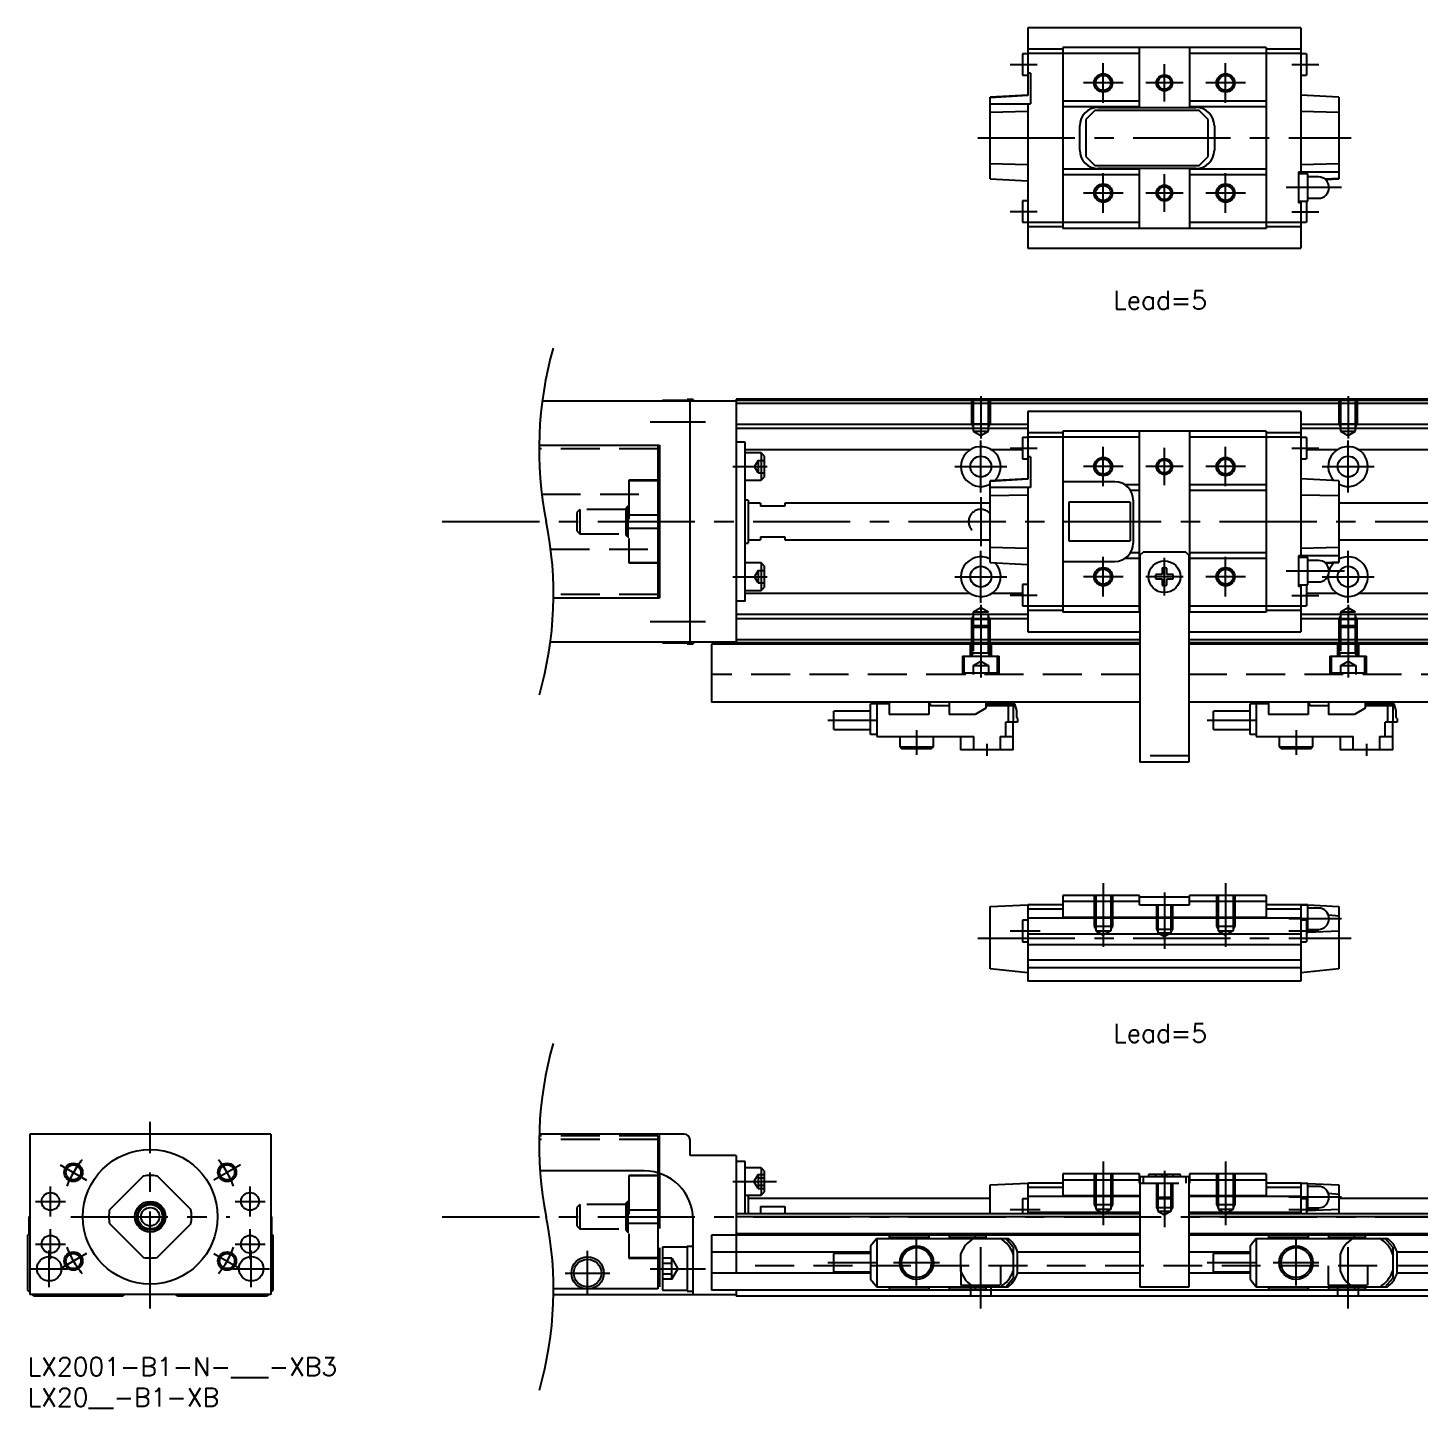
# Model space of a CAD drawing. Extents: x 0 to 378, y -8 to 217.
# Drawn here: x 0 to 227.5, y -8.3 to 217.3 of the extents above; entities that cross this region are included whole.
import ezdxf

# ---------------------------------------------------------------- set-up
doc = ezdxf.new("R2010")
doc.units = 0
doc.header["$LTSCALE"] = 0.5
doc.linetypes.add('CENTER', pattern=[50.8, 31.75, -6.35, 6.35, -6.35])
doc.linetypes.add('DASHED', pattern=[19.05, 12.7, -6.35])
for name, color, linetype in [('MSM_CENTER', 1, 'CENTER'), ('MSM_CONTINUOUS', 7, 'CONTINUOUS'), ('MSM_DASHED', 4, 'DASHED'), ('MSM_NARROW', 5, 'CONTINUOUS'), ('MSM_PART_NUMBER', 7, 'CONTINUOUS')]:
    doc.layers.add(name, color=color, linetype=linetype)
doc.styles.get("Standard").update_dxf_attribs({"font": 'txt.shx', "height": 1, "bigfont": 'bigfont.shx'})

# ---------------------------------------------------------------- blocks, each defined once
blk = doc.blocks.new('*U2')
at = {"layer": 'MSM_PART_NUMBER'}
blk.add_text('LX2001-B1-N-___-XB3', height=3, dxfattribs=at).set_placement((0, -3))
blk = doc.blocks.new('*U3')
at = {"layer": 'MSM_PART_NUMBER'}
blk.add_text('LX20__-B1-XB', height=3, dxfattribs=at).set_placement((0, -8))

msp = doc.modelspace()

# ---------------------------------------------------------------- linework, layer by layer
at = {"layer": 'MSM_CENTER'}
for p, q in [((160.5, 211.3), (164.9, 211.3)), ((175.7, 205.07), (175.7, 211.53)), ((185.7, 205.24), (185.7, 211.36)), ((195.7, 205.07), (195.7, 211.53)), ((206.5, 211.3), (210.9, 211.3)), ((178.93, 208.3), (172.47, 208.3)), ((188.76, 208.3), (182.64, 208.3)), ((198.93, 208.3), (192.47, 208.3)), ((155.2, 199.3), (216.2, 199.3)), ((175.7, 187.07), (175.7, 193.53)), ((185.7, 187.24), (185.7, 193.36)), ((195.7, 187.07), (195.7, 193.53)), ((214.6, 191.2), (205.6, 191.2)), ((178.93, 190.3), (172.47, 190.3)), ((188.76, 190.3), (182.64, 190.3)), ((198.93, 190.3), (192.47, 190.3)), ((160.5, 187.3), (164.9, 187.3)), ((206.5, 187.25), (210.9, 187.25)), ((155.7, 157.1), (155.7, 150.19)), ((215.7, 157.1), (215.7, 150.19)), ((101.7, 152.9), (110.7, 152.9)), ((155.7, 141.35), (155.7, 149.85)), ((160.5, 148.6), (164.9, 148.6)), ((175.7, 142.37), (175.7, 148.83)), ((185.7, 142.54), (185.7, 148.66)), ((195.7, 142.37), (195.7, 148.83)), ((206.5, 148.6), (210.9, 148.6)), ((215.7, 141.35), (215.7, 149.85)), ((115.2, 145.6), (120.8, 145.6)), ((151.45, 145.6), (159.95, 145.6)), ((178.93, 145.6), (172.47, 145.6)), ((188.76, 145.6), (182.64, 145.6)), ((198.93, 145.6), (192.47, 145.6)), ((211.45, 145.6), (219.95, 145.6)), ((155.7, 140.6), (155.7, 132.6)), ((67.7, 136.6), (327.7, 136.6)), ((155.7, 123.35), (155.7, 131.85)), ((175.7, 124.37), (175.7, 130.83)), ((185.7, 124.54), (185.7, 130.66)), ((195.7, 124.37), (195.7, 130.83)), ((215.7, 123.35), (215.7, 131.85)), ((115.2, 127.6), (120.8, 127.6)), ((151.45, 127.6), (159.95, 127.6)), ((178.93, 127.6), (172.47, 127.6)), ((188.76, 127.6), (182.64, 127.6)), ((198.93, 127.6), (192.47, 127.6)), ((215.1, 128.5), (205.6, 128.5)), ((211.45, 127.6), (219.95, 127.6)), ((155.7, 123.01), (155.7, 111.1)), ((160.5, 124.6), (164.9, 124.6)), ((206.5, 124.55), (210.9, 124.55)), ((215.7, 123.01), (215.7, 111.1)), ((101.7, 120.3), (110.7, 120.3)), ((130.7, 104.15), (138.7, 104.15)), ((145.2, 102.5), (145.2, 98.5)), ((192.7, 104.15), (200.7, 104.15)), ((207.2, 102.5), (207.2, 98.5)), ((156.7, 100.3), (156.7, 98.3)), ((218.7, 100.3), (218.7, 98.3)), ((175.7, 77.5), (175.7, 67.1)), ((195.7, 77.5), (195.7, 67.1)), ((185.7, 76), (185.7, 66.8)), ((214.6, 71.7), (206, 71.7)), ((155.2, 68.5), (216.2, 68.5)), ((160.5, 69.7), (165.4, 69.7)), ((206, 69.7), (210.9, 69.7)), ((20, 8), (20, 38.5)), ((175.7, 32), (175.7, 21.6)), ((195.7, 32), (195.7, 21.6)), ((5.28, 31.5), (9.61, 29)), ((34.72, 31.5), (30.39, 29)), ((185.7, 30.5), (185.7, 21.3)), ((3.7, 23.05), (3.7, 27.95)), ((36.3, 23.05), (36.3, 27.95)), ((115.2, 28.75), (122.3, 28.75)), ((1.25, 25.5), (6.15, 25.5)), ((33.85, 25.5), (38.75, 25.5)), ((214.6, 26.2), (206, 26.2)), ((7, 23), (33, 23)), ((67.7, 23), (327.7, 23)), ((160.5, 24.2), (165.4, 24.2)), ((206, 24.2), (210.9, 24.2)), ((3.7, 16.05), (3.7, 20.95)), ((36.3, 16.05), (36.3, 20.95)), ((1.25, 18.5), (6.15, 18.5)), ((33.85, 18.5), (38.75, 18.5)), ((145.2, 11.75), (145.2, 19.25)), ((207.2, 11.75), (207.2, 19.25)), ((3.5, 11.5), (3.5, 17.5)), ((9.61, 17), (5.28, 14.5)), ((30.39, 17), (34.72, 14.5)), ((36.5, 11.5), (36.5, 17.5)), ((91.45, 10.15), (91.45, 17.45)), ((155.7, 8), (155.7, 18)), ((215.7, 8), (215.7, 18)), ((0.5, 14.5), (6.5, 14.5)), ((33.5, 14.5), (39.5, 14.5)), ((87.8, 13.8), (95.1, 13.8)), ((101.7, 14.5), (110.7, 14.5)), ((130.7, 15.5), (138.7, 15.5)), ((141.45, 15.5), (148.95, 15.5)), ((192.7, 15.5), (200.7, 15.5)), ((203.45, 15.5), (210.95, 15.5))]:
    msp.add_line(p, q, dxfattribs=at)
for start, end in [(140.1188, 159.8812), (20.1188, 39.8812), (200.1188, 219.8812), (320.1188, 339.8812)]:
    msp.add_arc((20, 23), 14.5, start, end, dxfattribs=at)
at = {"layer": 'MSM_CONTINUOUS'}
for p, q in [((163.4, 217.3), (163.4, 206.23)), ((208, 217.3), (163.4, 217.3)), ((208, 217.3), (208, 193.7)), ((202.3, 214.1), (169.1, 214.1)), ((169.1, 214.1), (169.1, 184.5)), ((181.6, 204.3), (181.6, 214.1)), ((189.8, 214.1), (189.8, 204.3)), ((202.3, 214.1), (202.3, 184.5)), ((162.5, 213.05), (162.5, 209.55)), ((163.4, 213.05), (162.5, 213.05)), ((169.1, 213.8), (163.4, 213.8)), ((169.1, 213.09), (163.4, 213.09)), ((181.6, 213.1), (169.1, 213.1)), ((202.3, 213.1), (189.8, 213.1)), ((208, 213.8), (202.3, 213.8)), ((208, 213.09), (202.3, 213.09)), ((208.9, 213.05), (208, 213.05)), ((208.9, 213.05), (208.9, 209.55)), ((162.5, 209.55), (163.4, 209.55)), ((163.8, 209.9), (163.4, 209.9)), ((163.8, 209.9), (163.8, 204.9)), ((208, 209.55), (208.9, 209.55)), ((163.4, 206.3), (157.2, 205.98)), ((163.4, 206.23), (157.2, 205.86)), ((157.2, 192.62), (157.2, 205.98)), ((157.2, 204.9), (163.8, 204.9)), ((163.4, 204.9), (163.4, 181.3)), ((181.6, 205.3), (169.1, 205.3)), ((202.3, 205.3), (189.8, 205.3)), ((214.2, 205.98), (208, 206.3)), ((214.2, 205.98), (214.2, 192.62)), ((163.4, 203.63), (157.2, 203.49)), ((181.6, 204.4), (169.1, 204.4)), ((174.35, 203.8), (172.85, 202.3)), ((191.35, 203.8), (174.35, 203.8)), ((174.85, 204.3), (190.85, 204.3)), ((202.3, 204.4), (189.8, 204.4)), ((192.85, 202.3), (191.35, 203.8)), ((214.2, 203.49), (208, 203.63)), ((171.85, 197.3), (171.85, 201.3)), ((172.85, 202.3), (172.85, 196.3)), ((192.85, 196.3), (192.85, 202.3)), ((193.85, 201.3), (193.85, 197.3)), ((172.85, 196.3), (174.35, 194.8)), ((191.35, 194.8), (192.85, 196.3)), ((157.2, 195.11), (163.4, 194.97)), ((181.6, 194.2), (169.1, 194.2)), ((174.35, 194.8), (191.35, 194.8)), ((190.85, 194.3), (174.85, 194.3)), ((181.6, 184.5), (181.6, 194.3)), ((189.8, 194.3), (189.8, 184.5)), ((202.3, 194.2), (189.8, 194.2)), ((207.6, 193.7), (207.6, 188.7)), ((214.2, 193.7), (207.6, 193.7)), ((209.1, 193.45), (207.6, 193.45)), ((208, 194.97), (214.2, 195.11)), ((209.1, 188.95), (209.1, 193.45)), ((157.2, 192.62), (163.4, 192.3)), ((181.6, 193.3), (169.1, 193.3)), ((202.3, 193.3), (189.8, 193.3)), ((210.85, 192.95), (209.1, 192.95)), ((211.9, 192.6), (214.2, 192.74)), ((212.01, 192.51), (214.2, 192.62)), ((162.5, 189.05), (162.5, 185.55)), ((163.4, 189.05), (162.5, 189.05)), ((207.6, 188.95), (209.1, 188.95)), ((208, 188.95), (208, 181.3)), ((208.9, 188.95), (208.9, 185.55)), ((209.1, 189.45), (210.85, 189.45)), ((208, 188.7), (207.6, 188.7)), ((162.5, 185.55), (163.4, 185.55)), ((169.1, 185.51), (163.4, 185.51)), ((169.1, 184.8), (163.4, 184.8)), ((181.6, 185.5), (169.1, 185.5)), ((202.3, 184.5), (169.1, 184.5)), ((202.3, 185.5), (189.8, 185.5)), ((208, 185.51), (202.3, 185.51)), ((208, 184.8), (202.3, 184.8)), ((208, 185.55), (208.9, 185.55)), ((163.4, 181.3), (208, 181.3)), ((115.7, 156.3), (84, 156.3)), ((103.7, 156.4), (103.7, 156.3)), ((107.7, 156.4), (103.7, 156.4)), ((107.7, 156.55), (107.7, 156.3)), ((108.7, 156.55), (107.7, 156.55)), ((108.2, 116.9), (108.2, 156.3)), ((108.7, 156.55), (108.7, 156.3)), ((315.7, 156.6), (115.7, 156.6)), ((115.7, 156.6), (115.7, 116.6)), ((315.7, 156.4), (115.7, 156.4)), ((315.7, 155.9), (115.7, 155.9)), ((163.4, 152.5), (115.7, 152.5)), ((163.4, 154.6), (163.4, 143.53)), ((208, 154.6), (163.4, 154.6)), ((208, 154.6), (208, 131)), ((315.7, 152.5), (208, 152.5)), ((163.4, 151.8), (115.7, 151.8)), ((162.5, 150.35), (162.5, 146.85)), ((163.4, 150.35), (162.5, 150.35)), ((169.1, 151.1), (163.4, 151.1)), ((169.1, 150.39), (163.4, 150.39)), ((202.3, 151.4), (169.1, 151.4)), ((169.1, 151.4), (169.1, 121.8)), ((181.6, 150.4), (169.1, 150.4)), ((181.6, 121.8), (181.6, 151.4)), ((189.8, 151.4), (189.8, 121.8)), ((202.3, 150.4), (189.8, 150.4)), ((202.3, 151.4), (202.3, 121.8)), ((208, 151.1), (202.3, 151.1)), ((208, 150.39), (202.3, 150.39)), ((315.7, 151.8), (208, 151.8)), ((208.9, 150.35), (208, 150.35)), ((208.9, 150.35), (208.9, 146.85)), ((83.53, 149.1), (103.2, 149.1)), ((102.95, 149.1), (102.95, 124.1)), ((103.2, 149.1), (103.2, 124.1)), ((117.2, 149.6), (115.7, 149.6)), ((117.2, 123.6), (117.2, 149.6)), ((153.95, 148.34), (117.2, 148.34)), ((162.5, 148.34), (157.45, 148.34)), ((213.95, 148.34), (208.9, 148.34)), ((273.95, 148.34), (217.45, 148.34)), ((119.8, 147.85), (117.2, 147.85)), ((119.8, 147.85), (119.8, 143.35)), ((120.3, 147.35), (119.8, 147.85)), ((120.3, 147.35), (120.3, 143.85)), ((162.5, 146.85), (163.4, 146.85)), ((163.8, 147.2), (163.4, 147.2)), ((163.8, 147.2), (163.8, 142.2)), ((208, 146.85), (208.9, 146.85)), ((103.2, 143.35), (102.95, 143.35)), ((117.2, 143.35), (119.8, 143.35)), ((119.8, 143.35), (120.3, 143.85)), ((163.4, 143.6), (157.2, 143.28)), ((163.4, 143.53), (157.2, 143.16)), ((214.2, 143.28), (208, 143.6)), ((103.2, 143.26), (102.95, 143.26)), ((157.2, 129.92), (157.2, 143.28)), ((163.8, 142.2), (157.2, 142.2)), ((163.4, 142.2), (163.4, 118.6)), ((177.6, 143.1), (169.1, 143.1)), ((181.6, 142.6), (179.26, 142.6)), ((181.6, 141.7), (180.14, 141.7)), ((202.3, 142.6), (189.8, 142.6)), ((202.3, 141.7), (189.8, 141.7)), ((214.2, 143.28), (214.2, 129.92)), ((117.7, 140.1), (117.2, 140.1)), ((117.7, 140.1), (117.7, 133.1)), ((119.7, 139.6), (117.7, 139.6)), ((119.7, 139.6), (119.7, 139.1)), ((123.7, 139.1), (119.7, 139.1)), ((123.7, 139.6), (123.7, 139.1)), ((157.2, 139.6), (123.7, 139.6)), ((163.4, 140.93), (157.2, 140.79)), ((170.1, 139.76), (170.1, 133.44)), ((180.1, 139.76), (170.1, 139.76)), ((180.1, 139.76), (180.1, 133.44)), ((180.6, 140.1), (180.6, 133.1)), ((214.2, 140.79), (208, 140.93)), ((315.7, 139.6), (214.2, 139.6)), ((102.95, 137.72), (103.2, 137.72)), ((103.2, 135.48), (102.95, 135.48)), ((117.2, 133.1), (117.7, 133.1)), ((117.7, 133.6), (119.7, 133.6)), ((119.7, 134.1), (123.7, 134.1)), ((119.7, 134.1), (119.7, 133.6)), ((123.7, 134.1), (123.7, 133.6)), ((123.7, 133.6), (157.2, 133.6)), ((157.2, 132.41), (163.4, 132.27)), ((170.1, 133.44), (180.1, 133.44)), ((208, 132.27), (214.2, 132.41)), ((214.2, 133.6), (315.7, 133.6)), ((102.95, 129.94), (103.2, 129.94)), ((102.95, 129.85), (103.2, 129.85)), ((119.8, 129.85), (117.2, 129.85)), ((120.3, 129.35), (119.8, 129.85)), ((119.8, 129.85), (119.8, 125.35)), ((157.2, 129.92), (163.4, 129.6)), ((169.1, 130.1), (177.6, 130.1)), ((181.6, 130.6), (179.26, 130.6)), ((181.6, 131.5), (180.14, 131.5)), ((181.7, 131.1), (182.2, 131.6)), ((181.7, 131.1), (181.7, 97.3)), ((189.2, 131.6), (182.2, 131.6)), ((189.2, 131.6), (189.7, 131.1)), ((189.7, 131.1), (189.7, 97.3)), ((202.3, 131.5), (189.8, 131.5)), ((202.3, 130.6), (189.8, 130.6)), ((214.2, 131), (207.6, 131)), ((207.6, 131), (207.6, 126)), ((209.1, 130.75), (207.6, 130.75)), ((209.1, 126.25), (209.1, 130.75)), ((210.85, 130.25), (209.1, 130.25)), ((211.9, 129.9), (214.2, 130.04)), ((212.01, 129.81), (214.2, 129.92)), ((120.3, 129.35), (120.3, 125.85)), ((185.33, 127.97), (184.3, 127.97)), ((185.33, 129), (185.33, 127.97)), ((186.07, 127.97), (186.07, 129)), ((187.1, 127.97), (186.07, 127.97)), ((117.2, 125.35), (119.8, 125.35)), ((119.8, 125.35), (120.3, 125.85)), ((162.5, 126.35), (162.5, 122.85)), ((163.4, 126.35), (162.5, 126.35)), ((184.3, 127.23), (185.33, 127.23)), ((185.33, 127.23), (185.33, 126.2)), ((186.07, 126.2), (186.07, 127.23)), ((186.07, 127.23), (187.1, 127.23)), ((207.6, 126.25), (209.1, 126.25)), ((208, 126), (207.6, 126)), ((208, 126.25), (208, 118.6)), ((208.9, 126.25), (208.9, 122.85)), ((209.1, 126.75), (210.85, 126.75)), ((103.2, 124.1), (85.87, 124.1)), ((117.2, 123.6), (115.7, 123.6)), ((153.95, 124.86), (117.2, 124.86)), ((162.5, 124.86), (157.45, 124.86)), ((162.5, 122.85), (163.4, 122.85)), ((208, 122.85), (208.9, 122.85)), ((213.95, 124.86), (208.9, 124.86)), ((273.95, 124.86), (217.45, 124.86)), ((163.4, 121.4), (115.7, 121.4)), ((163.4, 120.7), (115.7, 120.7)), ((169.1, 122.81), (163.4, 122.81)), ((169.1, 122.1), (163.4, 122.1)), ((181.6, 122.8), (169.1, 122.8)), ((181.7, 121.8), (169.1, 121.8)), ((202.3, 121.8), (189.7, 121.8)), ((202.3, 122.8), (189.8, 122.8)), ((208, 122.81), (202.3, 122.81)), ((208, 122.1), (202.3, 122.1)), ((315.7, 121.4), (208, 121.4)), ((315.7, 120.7), (208, 120.7)), ((163.4, 118.6), (181.7, 118.6)), ((189.7, 118.6), (208, 118.6)), ((115.7, 116.9), (85.32, 116.9)), ((103.7, 116.9), (103.7, 116.8)), ((103.7, 116.8), (107.7, 116.8)), ((107.7, 116.9), (107.7, 116.65)), ((107.7, 116.65), (108.7, 116.65)), ((108.7, 116.9), (108.7, 116.65)), ((111.7, 116.6), (111.7, 107.1)), ((181.7, 116.6), (111.7, 116.6)), ((181.7, 117.3), (115.7, 117.3)), ((181.7, 116.8), (115.7, 116.8)), ((315.7, 117.3), (189.7, 117.3)), ((315.7, 116.8), (189.7, 116.8)), ((319.7, 116.6), (189.7, 116.6)), ((181.7, 107.1), (111.7, 107.1)), ((140.7, 107.1), (140.7, 105.1)), ((147.2, 107.1), (147.2, 105.1)), ((150.5, 107.1), (150.5, 105.1)), ((156.5, 107.1), (156.5, 106.11)), ((319.7, 107.1), (189.7, 107.1)), ((202.7, 107.1), (202.7, 105.1)), ((209.2, 107.1), (209.2, 105.1)), ((212.5, 107.1), (212.5, 105.1)), ((218.5, 107.1), (218.5, 106.11)), ((131.7, 102.65), (131.7, 105.65)), ((137.7, 105.65), (131.7, 105.65)), ((140.7, 106.8), (137.7, 106.8)), ((137.7, 101.8), (137.7, 106.8)), ((138.7, 106.8), (138.7, 101.5)), ((147.2, 105.1), (140.7, 105.1)), ((147.45, 106.8), (147.2, 106.8)), ((147.45, 106.5), (147.45, 106.8)), ((150.5, 106.5), (147.45, 106.5)), ((154.75, 105.1), (150.5, 105.1)), ((156.5, 106.11), (154.75, 105.1)), ((161.24, 106.8), (156.5, 106.8)), ((161.07, 106.5), (156.5, 106.5)), ((160.14, 106.5), (160.14, 103.85)), ((161, 106.5), (161, 103.85)), ((161.07, 106.5), (161.07, 106.8)), ((161.56, 105.71), (161.24, 106.8)), ((161.56, 104.6), (161.56, 105.71)), ((193.7, 102.65), (193.7, 105.65)), ((199.7, 105.65), (193.7, 105.65)), ((202.7, 106.8), (199.7, 106.8)), ((199.7, 101.8), (199.7, 106.8)), ((200.7, 106.8), (200.7, 101.5)), ((209.2, 105.1), (202.7, 105.1)), ((209.45, 106.8), (209.2, 106.8)), ((209.45, 106.5), (209.45, 106.8)), ((212.5, 106.5), (209.45, 106.5)), ((216.75, 105.1), (212.5, 105.1)), ((218.5, 106.11), (216.75, 105.1)), ((223.24, 106.8), (218.5, 106.8)), ((223.07, 106.5), (218.5, 106.5)), ((222.14, 106.5), (222.14, 103.85)), ((223, 106.5), (223, 103.85)), ((223.07, 106.5), (223.07, 106.8)), ((223.56, 105.71), (223.24, 106.8)), ((223.56, 104.6), (223.56, 105.71)), ((131.7, 102.65), (137.7, 102.65)), ((161.7, 103.85), (159.77, 103.85)), ((159.77, 101.5), (159.77, 103.85)), ((161, 99.3), (161, 103.85)), ((161.7, 104.45), (161.56, 104.6)), ((161.7, 104.45), (161.7, 103.85)), ((193.7, 102.65), (199.7, 102.65)), ((223.7, 103.85), (221.77, 103.85)), ((221.77, 101.5), (221.77, 103.85)), ((223, 99.3), (223, 103.85)), ((223.7, 104.45), (223.56, 104.6)), ((223.7, 104.45), (223.7, 103.85)), ((138.7, 101.8), (137.7, 101.8)), ((138.7, 101.5), (154.54, 101.5)), ((142.45, 101.5), (142.45, 99.8)), ((147.95, 99.8), (147.95, 101.5)), ((152.4, 101.5), (152.4, 99.3)), ((154.54, 99.3), (154.54, 101.5)), ((158.86, 101.5), (161, 101.5)), ((158.86, 101.5), (158.86, 99.3)), ((200.7, 101.8), (199.7, 101.8)), ((200.7, 101.5), (216.54, 101.5)), ((204.45, 101.5), (204.45, 99.8)), ((209.95, 99.8), (209.95, 101.5)), ((214.4, 101.5), (214.4, 99.3)), ((216.54, 99.3), (216.54, 101.5)), ((220.86, 101.5), (223, 101.5)), ((220.86, 101.5), (220.86, 99.3)), ((142.45, 99.8), (142.75, 99.5)), ((142.45, 99.8), (147.95, 99.8)), ((142.75, 99.5), (147.65, 99.5)), ((147.65, 99.5), (147.95, 99.8)), ((161, 99.3), (152.4, 99.3)), ((204.45, 99.8), (204.75, 99.5)), ((204.45, 99.8), (209.95, 99.8)), ((204.75, 99.5), (209.65, 99.5)), ((209.65, 99.5), (209.95, 99.8)), ((223, 99.3), (214.4, 99.3)), ((189.7, 97.3), (181.7, 97.3)), ((181.6, 75.5), (169.1, 75.5)), ((169.1, 75.5), (169.1, 71.93)), ((181.6, 74), (181.6, 75.5)), ((181.6, 75.3), (189.8, 75.3)), ((189.8, 74), (189.8, 75.5)), ((202.3, 75.5), (189.8, 75.5)), ((202.3, 75.5), (202.3, 71.93)), ((157.2, 73.7), (163.4, 74)), ((157.2, 63.54), (157.2, 73.7)), ((169.1, 74), (163.4, 74)), ((163.4, 74), (163.4, 61.5)), ((169.1, 73.29), (163.4, 73.29)), ((181.6, 74.5), (169.1, 74.5)), ((181.6, 74), (189.8, 74)), ((202.3, 74.5), (189.8, 74.5)), ((208, 74), (202.3, 74)), ((208, 73.29), (202.3, 73.29)), ((208, 74), (209.02, 73.95)), ((208, 74), (208, 61.5)), ((209.1, 73.95), (208, 73.95)), ((209.1, 73.95), (214.2, 73.7)), ((209.1, 69.45), (209.1, 73.95)), ((210.85, 73.45), (209.1, 73.45)), ((214.2, 73.7), (214.2, 63.54)), ((163.4, 71.45), (162.5, 71.45)), ((162.5, 71.45), (162.5, 67.95)), ((208, 71.8), (163.4, 71.8)), ((202.3, 71.93), (169.1, 71.93)), ((208.9, 71.45), (208, 71.45)), ((208.9, 71.45), (208.9, 67.95)), ((214.2, 72.13), (212.5, 72.29)), ((208, 69.2), (163.4, 69.2)), ((208.9, 69.45), (209.1, 69.45)), ((209.1, 69.95), (210.85, 69.95)), ((209.1, 69.53), (214.2, 69.73)), ((162.5, 67.95), (163.4, 67.95)), ((208, 67.46), (163.4, 67.46)), ((208, 67.95), (208.9, 67.95)), ((208, 64.94), (163.4, 64.94)), ((163.4, 62.88), (157.2, 63.54)), ((208, 63.66), (163.4, 63.66)), ((208, 61.5), (163.4, 61.5)), ((214.2, 63.54), (208, 62.88)), ((39.7, 36.5), (0.3, 36.5)), ((0.3, 36.5), (0.3, 10.3)), ((39.7, 36.5), (39.7, 10.3)), ((107.2, 36.5), (83.54, 36.5)), ((108.2, 33), (108.2, 35.5)), ((115.7, 33), (108.2, 33)), ((115.7, 33), (115.7, 20)), ((117.2, 32), (115.7, 32)), ((117.2, 23.5), (117.2, 32)), ((18.88, 29.66), (13.34, 24.12)), ((26.66, 24.12), (21.12, 29.66)), ((100.7, 30.5), (83.68, 30.5)), ((102.95, 30.18), (102.95, 11.2)), ((103.2, 29.75), (102.95, 29.75)), ((103.2, 29.66), (102.95, 29.66)), ((103.2, 30.1), (103.2, 27.42)), ((119.8, 31), (117.2, 31)), ((120.3, 30.5), (119.8, 31)), ((119.8, 31), (119.8, 26.5)), ((120.3, 30.5), (120.3, 27)), ((169.1, 30), (169.1, 26.43)), ((181.6, 30), (169.1, 30)), ((181.6, 28.5), (181.6, 30)), ((183.1, 29.9), (183.1, 29.5)), ((188.3, 29.9), (183.1, 29.9)), ((188.3, 29.5), (188.3, 29.9)), ((202.3, 30), (189.8, 30)), ((189.8, 30), (189.8, 28.5)), ((202.3, 30), (202.3, 26.43)), ((102.95, 27.42), (103.2, 27.42)), ((157.2, 28.2), (163.4, 28.5)), ((157.2, 23.5), (157.2, 28.2)), ((169.1, 28.5), (163.4, 28.5)), ((163.4, 28.5), (163.4, 23.5)), ((169.1, 27.79), (163.4, 27.79)), ((181.6, 29), (169.1, 29)), ((181.6, 28.5), (181.7, 28.5)), ((181.7, 29.5), (181.7, 11.5)), ((189.7, 29.5), (181.7, 29.5)), ((189.7, 29.5), (189.7, 11.5)), ((189.7, 28.5), (189.8, 28.5)), ((202.3, 29), (189.8, 29)), ((208, 28.5), (202.3, 28.5)), ((208, 27.79), (202.3, 27.79)), ((208, 28.5), (209.02, 28.45)), ((208, 28.5), (208, 23.5)), ((209.1, 28.45), (208, 28.45)), ((209.1, 28.45), (214.2, 28.2)), ((209.1, 23.95), (209.1, 28.45)), ((210.85, 27.95), (209.1, 27.95)), ((214.2, 28.2), (214.2, 23.5)), ((117.2, 26.5), (119.8, 26.5)), ((117.7, 26.5), (117.7, 23.5)), ((157.2, 26), (117.7, 26)), ((119.8, 26.5), (120.3, 27)), ((163.4, 25.95), (162.5, 25.95)), ((162.5, 25.95), (162.5, 23.5)), ((181.7, 26.3), (163.4, 26.3)), ((181.7, 26.43), (169.1, 26.43)), ((202.3, 26.43), (189.7, 26.43)), ((208, 26.3), (189.7, 26.3)), ((208.9, 25.95), (208, 25.95)), ((208.9, 25.95), (208.9, 23.5)), ((214.2, 26.63), (212.5, 26.79)), ((315.7, 26), (214.2, 26)), ((0.2, 23), (0.3, 23.1)), ((0.2, 20.2), (0.2, 23)), ((39.7, 23.1), (39.8, 23)), ((39.8, 23), (39.8, 20.2)), ((181.7, 23.5), (115.7, 23.5)), ((181.7, 23), (115.7, 23)), ((119.7, 24.66), (123.7, 24.66)), ((119.7, 24.66), (119.7, 23.5)), ((123.7, 24.66), (123.7, 23.5)), ((181.7, 23.7), (163.4, 23.7)), ((208, 23.7), (189.7, 23.7)), ((315.7, 23.5), (189.7, 23.5)), ((315.7, 23), (189.7, 23)), ((208.9, 23.95), (209.1, 23.95)), ((209.1, 24.45), (210.85, 24.45)), ((209.1, 24.03), (214.2, 24.23)), ((13.34, 21.88), (18.88, 16.34)), ((21.12, 16.34), (26.66, 21.88)), ((108.7, 10.3), (108.7, 22.5)), ((0, 20), (0.2, 20.2)), ((0, 11), (0, 20)), ((39.8, 20.2), (40, 20)), ((40, 20), (40, 11)), ((111.7, 20), (111.7, 11)), ((181.7, 20), (111.7, 20)), ((181.7, 20.2), (115.7, 20.2)), ((138.7, 19.45), (137.7, 18.19)), ((138.7, 19.45), (160.14, 19.45)), ((138.7, 19.45), (138.7, 11.55)), ((140.7, 20), (140.7, 19.45)), ((147.2, 19.6), (140.7, 19.6)), ((147.2, 20), (147.2, 19.45)), ((150.5, 20), (150.5, 19.45)), ((156.5, 19.6), (150.5, 19.6)), ((154.75, 19.6), (154.75, 20)), ((156.5, 20), (156.5, 19.45)), ((161, 18.05), (159.77, 19.45)), ((315.7, 20.2), (189.7, 20.2)), ((319.7, 20), (189.7, 20)), ((200.7, 19.45), (199.7, 18.19)), ((200.7, 19.45), (222.14, 19.45)), ((200.7, 19.45), (200.7, 11.55)), ((202.7, 20), (202.7, 19.45)), ((209.2, 19.6), (202.7, 19.6)), ((209.2, 20), (209.2, 19.45)), ((212.5, 20), (212.5, 19.45)), ((218.5, 19.6), (212.5, 19.6)), ((216.75, 19.6), (216.75, 20)), ((218.5, 20), (218.5, 19.45)), ((223, 18.05), (221.77, 19.45)), ((107.7, 18), (103.7, 18)), ((103.7, 18), (103.7, 11)), ((108.7, 18.15), (107.7, 18.15)), ((107.7, 18.15), (107.7, 10.85)), ((137.7, 17.2), (111.7, 17.2)), ((131.7, 14), (131.7, 17)), ((137.7, 17), (131.7, 17)), ((137.7, 18.19), (137.7, 12.8)), ((152.4, 16.83), (152.4, 14.17)), ((161, 18.05), (161, 12.95)), ((161.7, 13.74), (161.7, 17.26)), ((181.7, 17.2), (161.7, 17.2)), ((199.7, 17.2), (189.7, 17.2)), ((193.7, 14), (193.7, 17)), ((199.7, 17), (193.7, 17)), ((199.7, 18.19), (199.7, 12.8)), ((214.4, 16.83), (214.4, 14.17)), ((223, 18.05), (223, 12.95)), ((223.7, 13.74), (223.7, 17.26)), ((259.7, 17.2), (223.7, 17.2)), ((137.7, 13.8), (111.7, 13.8)), ((131.7, 14), (137.7, 14)), ((181.7, 13.8), (161.7, 13.8)), ((199.7, 13.8), (189.7, 13.8)), ((193.7, 14), (199.7, 14)), ((259.7, 13.8), (223.7, 13.8)), ((137.7, 12.8), (138.7, 11.55)), ((138.7, 11.55), (160.14, 11.55)), ((140.7, 11.55), (140.7, 11)), ((147.2, 11.4), (140.7, 11.4)), ((147.2, 11.55), (147.2, 11)), ((150.5, 11.55), (150.5, 11)), ((156.5, 11.4), (150.5, 11.4)), ((154.75, 11.4), (154.75, 11)), ((156.5, 11.55), (156.5, 11)), ((159.77, 11.55), (161, 12.95)), ((189.7, 11.5), (181.7, 11.5)), ((199.7, 12.8), (200.7, 11.55)), ((200.7, 11.55), (222.14, 11.55)), ((202.7, 11.55), (202.7, 11)), ((209.2, 11.4), (202.7, 11.4)), ((209.2, 11.55), (209.2, 11)), ((212.5, 11.55), (212.5, 11)), ((218.5, 11.4), (212.5, 11.4)), ((216.75, 11.4), (216.75, 11)), ((218.5, 11.55), (218.5, 11)), ((221.77, 11.55), (223, 12.95)), ((0.3, 10.7), (0, 11)), ((39.7, 10.3), (0.3, 10.3)), ((1, 10), (0.7, 10.3)), ((15.5, 10), (1, 10)), ((15.8, 10.3), (15.5, 10)), ((24.5, 10), (24.2, 10.3)), ((39, 10), (24.5, 10)), ((39.3, 10.3), (39, 10)), ((40, 11), (39.7, 10.7)), ((85.87, 10.3), (115.7, 10.3)), ((90.94, 11.2), (85.88, 11.2)), ((102.95, 11.2), (91.96, 11.2)), ((103.7, 11), (107.7, 11)), ((107.7, 10.85), (108.7, 10.85)), ((319.7, 11), (111.7, 11)), ((115.7, 11), (115.7, 10)), ((315.7, 10), (115.7, 10))]:
    msp.add_line(p, q, dxfattribs=at)
for centre, radius in [((175.7, 208.3), 1.23), ((185.7, 208.3), 1.06), ((195.7, 208.3), 1.23), ((175.7, 190.3), 1.23), ((185.7, 190.3), 1.06), ((195.7, 190.3), 1.23), ((155.7, 145.6), 1.7), ((175.7, 145.6), 1.23), ((185.7, 145.6), 1.06), ((195.7, 145.6), 1.23), ((215.7, 145.6), 1.7), ((185.7, 127.6), 2.6), ((155.7, 127.6), 1.7), ((175.7, 127.6), 1.23), ((195.7, 127.6), 1.23), ((215.7, 127.6), 1.7), ((20, 23), 11), ((7.44, 30.25), 1.23), ((32.56, 30.25), 1.23), ((3.7, 25.5), 1.45), ((20, 23), 2.5), ((20, 23), 2.2), ((36.3, 25.5), 1.45), ((20, 23), 2), ((20, 23), 1.5), ((3.7, 18.5), 1.45), ((36.3, 18.5), 1.45), ((145.2, 15.5), 2.75), ((207.2, 15.5), 2.75), ((3.5, 14.5), 2), ((7.44, 15.75), 1.23), ((32.56, 15.75), 1.23), ((36.5, 14.5), 2), ((91.45, 13.8), 2.65), ((91.45, 13.8), 2.25), ((145.2, 15.5), 2.45), ((207.2, 15.5), 2.45)]:
    msp.add_circle(centre, radius, dxfattribs=at)
for centre, radius, start, end in [((174.85, 201.3), 3, 90, 180), ((190.85, 201.3), 3, 0, 90), ((174.85, 197.3), 3, 180, 270), ((190.85, 197.3), 3, 270, 0), ((210.85, 191.2), 1.75, 270, 90), ((155.7, 145.6), 3.25, 315.393, 297.4864), ((215.7, 145.6), 3.25, 242.5136, 224.607), ((177.6, 140.1), 3, 0, 90), ((177.6, 133.1), 3, 270, 0), ((155.7, 127.6), 3.25, 62.5136, 44.607), ((210.85, 128.5), 1.75, 270, 90), ((215.7, 127.6), 3.25, 176.3645, 117.4864), ((215.7, 127.6), 3.25, 135.393, 162.6102), ((185.7, 127.6), 1.45, 165.2162, 194.7838), ((185.7, 127.6), 1.45, 75.2162, 104.7838), ((185.7, 127.6), 1.45, 345.2162, 14.7838), ((185.7, 127.6), 1.45, 255.2162, 284.7838), ((210.85, 71.7), 1.75, 270, 90), ((107.2, 35.5), 1, 0, 90), ((20, 23), 6.75, 80.4309, 99.5691), ((100.7, 22.5), 8, 0, 90), ((210.85, 26.2), 1.75, 270, 90), ((20, 23), 6.75, 170.4309, 189.5691), ((20, 23), 6.75, 350.4309, 9.5691), ((156.7, 15.5), 4.5, 118.6246, 162.8538), ((156.7, 15.5), 4.5, 17.1462, 61.3754), ((157.08, 15.5), 5, 38.3525, 52.1855), ((156.7, 15.5), 5.3, 19.37, 35.8295), ((218.7, 15.5), 4.5, 118.6246, 162.8538), ((218.7, 15.5), 4.5, 17.1462, 61.3754), ((219.08, 15.5), 5, 38.3525, 52.1855), ((218.7, 15.5), 5.3, 19.37, 35.8295), ((20, 23), 6.75, 260.4309, 279.5691), ((156.7, 15.5), 4.5, 197.1462, 241.3754), ((156.7, 15.5), 4.5, 298.6246, 342.8538), ((156.7, 15.5), 5.3, 324.1705, 340.63), ((218.7, 15.5), 4.5, 197.1462, 241.3754), ((218.7, 15.5), 4.5, 298.6246, 342.8538), ((218.7, 15.5), 5.3, 324.1705, 340.63), ((157.08, 15.5), 5, 307.8145, 321.6475), ((219.08, 15.5), 5, 307.8145, 321.6475)]:
    msp.add_arc(centre, radius, start, end, dxfattribs=at)
at = {"layer": 'MSM_DASHED'}
for p, q in [((154.2, 156.6), (154.2, 152.6)), ((154.47, 156.6), (154.47, 151.4)), ((156.93, 151.4), (156.93, 156.6)), ((157.2, 156.6), (157.2, 152.6)), ((214.2, 156.6), (214.2, 152.6)), ((214.47, 156.6), (214.47, 151.4)), ((216.93, 151.4), (216.93, 156.6)), ((217.2, 156.6), (217.2, 152.6)), ((154.2, 152.6), (157.2, 152.6)), ((154.2, 152.6), (154.47, 152.13)), ((157.2, 152.6), (156.93, 152.13)), ((214.2, 152.6), (217.2, 152.6)), ((214.2, 152.6), (214.47, 152.13)), ((217.2, 152.6), (216.93, 152.13)), ((154.47, 151.4), (156.93, 151.4)), ((154.47, 151.4), (155.7, 150.69)), ((155.7, 150.69), (156.93, 151.4)), ((214.47, 151.4), (216.93, 151.4)), ((214.47, 151.4), (215.7, 150.69)), ((215.7, 150.69), (216.93, 151.4)), ((102.95, 148.5), (83.52, 148.5)), ((119.3, 146.6), (118.72, 145.6)), ((119.3, 144.6), (118.72, 145.6)), ((119.3, 146.6), (120.3, 146.6)), ((119.3, 146.6), (119.3, 144.6)), ((119.3, 145.6), (120.3, 145.6)), ((98.2, 143.35), (98.2, 129.85)), ((102.95, 143.35), (98.2, 143.35)), ((119.3, 144.6), (120.3, 144.6)), ((83.97, 141.1), (103.2, 141.1)), ((102.95, 143.26), (98.2, 143.26)), ((98, 139.1), (97.7, 138.8)), ((97.7, 138.8), (97.7, 134.4)), ((98.2, 139.1), (98, 139.1)), ((98, 139.1), (98, 134.1)), ((90.2, 138.6), (89.7, 138.1)), ((89.7, 138.1), (89.7, 135.1)), ((90.2, 138.6), (90.2, 134.6)), ((97.7, 138.6), (90.2, 138.6)), ((98.2, 137.72), (102.95, 137.72)), ((89.7, 135.1), (90.2, 134.6)), ((90.2, 134.6), (97.7, 134.6)), ((97.7, 134.4), (98, 134.1)), ((102.95, 135.48), (98.2, 135.48)), ((85.43, 132.1), (103.2, 132.1)), ((98, 134.1), (98.2, 134.1)), ((98.2, 129.94), (102.95, 129.94)), ((98.2, 129.85), (102.95, 129.85)), ((119.3, 128.6), (118.72, 127.6)), ((119.3, 126.6), (118.72, 127.6)), ((119.3, 128.6), (120.3, 128.6)), ((119.3, 128.6), (119.3, 126.6)), ((119.3, 127.6), (120.3, 127.6)), ((119.3, 126.6), (120.3, 126.6)), ((102.95, 124.7), (85.88, 124.7)), ((154.2, 120.6), (154.47, 121.07)), ((154.2, 120.6), (154.2, 114.6)), ((157.2, 120.6), (154.2, 120.6)), ((155.7, 122.51), (154.47, 121.8)), ((156.93, 121.8), (154.47, 121.8)), ((154.47, 121.8), (154.47, 115.1)), ((156.93, 121.8), (155.7, 122.51)), ((156.93, 115.1), (156.93, 121.8)), ((157.2, 120.6), (156.93, 121.07)), ((157.2, 114.6), (157.2, 120.6)), ((214.2, 120.6), (214.47, 121.07)), ((214.2, 120.6), (214.2, 114.6)), ((217.2, 120.6), (214.2, 120.6)), ((215.7, 122.51), (214.47, 121.8)), ((216.93, 121.8), (214.47, 121.8)), ((214.47, 121.8), (214.47, 115.1)), ((216.93, 121.8), (215.7, 122.51)), ((216.93, 115.1), (216.93, 121.8)), ((217.2, 120.6), (216.93, 121.07)), ((217.2, 114.6), (217.2, 120.6)), ((154.47, 119.6), (154.2, 119.33)), ((154.2, 119.33), (157.2, 119.33)), ((154.47, 119.6), (156.93, 119.6)), ((157.2, 119.33), (156.93, 119.6)), ((214.47, 119.6), (214.2, 119.33)), ((214.2, 119.33), (217.2, 119.33)), ((214.47, 119.6), (216.93, 119.6)), ((217.2, 119.33), (216.93, 119.6)), ((153.95, 116.6), (153.95, 114.6)), ((157.45, 114.6), (157.45, 116.6)), ((213.95, 116.6), (213.95, 114.6)), ((217.45, 114.6), (217.45, 116.6)), ((152.7, 114.6), (158.7, 114.6)), ((152.7, 114.6), (152.7, 111.6)), ((152.95, 114.6), (152.95, 111.9)), ((157.2, 115.1), (154.2, 115.1)), ((154.2, 114.6), (154.47, 115.1)), ((154.45, 113.1), (155.7, 113.82)), ((155.7, 113.82), (156.95, 113.1)), ((157.2, 114.6), (156.93, 115.1)), ((158.45, 111.9), (158.45, 114.6)), ((158.7, 111.6), (158.7, 114.6)), ((212.7, 114.6), (218.7, 114.6)), ((212.7, 114.6), (212.7, 111.6)), ((212.95, 114.6), (212.95, 111.9)), ((217.2, 115.1), (214.2, 115.1)), ((214.2, 114.6), (214.47, 115.1)), ((214.45, 113.1), (215.7, 113.82)), ((215.7, 113.82), (216.95, 113.1)), ((217.2, 114.6), (216.93, 115.1)), ((218.45, 111.9), (218.45, 114.6)), ((218.7, 111.6), (218.7, 114.6)), ((181.7, 111.6), (111.7, 111.6)), ((152.95, 111.9), (153.25, 111.6)), ((152.95, 111.9), (158.45, 111.9)), ((154.45, 113.1), (154.45, 111.6)), ((154.45, 113.1), (156.95, 113.1)), ((155.7, 113.1), (155.7, 111.6)), ((156.95, 113.1), (156.95, 111.6)), ((158.15, 111.6), (158.45, 111.9)), ((319.7, 111.6), (189.7, 111.6)), ((212.95, 111.9), (213.25, 111.6)), ((212.95, 111.9), (218.45, 111.9)), ((214.45, 113.1), (214.45, 111.6)), ((214.45, 113.1), (216.95, 113.1)), ((215.7, 113.1), (215.7, 111.6)), ((216.95, 113.1), (216.95, 111.6)), ((218.15, 111.6), (218.45, 111.9)), ((189.7, 98.3), (181.7, 98.3)), ((174.2, 75.5), (174.2, 70.5)), ((174.47, 75.5), (174.47, 69.71)), ((176.93, 75.5), (176.93, 69.71)), ((177.2, 75.5), (177.2, 70.5)), ((194.2, 75.5), (194.2, 70.5)), ((194.47, 75.5), (194.47, 69.71)), ((196.93, 75.5), (196.93, 69.71)), ((197.2, 75.5), (197.2, 70.5)), ((184.4, 74), (184.4, 70)), ((184.64, 74), (184.64, 69.41)), ((186.76, 74), (186.76, 69.41)), ((187, 74), (187, 70)), ((174.2, 70.5), (177.2, 70.5)), ((174.2, 70.5), (174.47, 70.03)), ((174.47, 69.71), (176.93, 69.71)), ((174.47, 69.71), (175.7, 69)), ((176.93, 69.71), (175.7, 69)), ((177.2, 70.5), (176.93, 70.03)), ((184.4, 70), (187, 70)), ((184.4, 70), (184.64, 69.58)), ((184.64, 69.41), (186.76, 69.41)), ((184.64, 69.41), (185.7, 68.8)), ((186.76, 69.41), (185.7, 68.8)), ((187, 70), (186.76, 69.58)), ((194.2, 70.5), (197.2, 70.5)), ((194.2, 70.5), (194.47, 70.03)), ((194.47, 69.71), (196.93, 69.71)), ((194.47, 69.71), (195.7, 69)), ((196.93, 69.71), (195.7, 69)), ((197.2, 70.5), (196.93, 70.03)), ((103.2, 30.1), (103.2, 36.5)), ((102.95, 35.6), (83.53, 35.6)), ((102.95, 36.2), (83.54, 36.2)), ((102.95, 36.2), (102.95, 30.18)), ((102.95, 29.75), (98.2, 29.75)), ((98.2, 29.75), (98.2, 16.25)), ((102.95, 29.66), (98.2, 29.66)), ((119.3, 29.9), (118.63, 28.75)), ((119.3, 29.9), (120.3, 29.9)), ((119.3, 29.9), (119.3, 27.6)), ((174.2, 30), (174.2, 25)), ((174.47, 30), (174.47, 24.21)), ((176.93, 30), (176.93, 24.21)), ((177.2, 30), (177.2, 25)), ((184.25, 29.9), (184.25, 29.5)), ((184.3, 29.5), (184.3, 29.9)), ((185.33, 29.5), (185.33, 29.9)), ((186.07, 29.5), (186.07, 29.9)), ((187.1, 29.5), (187.1, 29.9)), ((187.15, 29.5), (187.15, 29.9)), ((194.2, 30), (194.2, 25)), ((194.47, 30), (194.47, 24.21)), ((196.93, 30), (196.93, 24.21)), ((197.2, 30), (197.2, 25)), ((103.2, 27.42), (103.2, 10.3)), ((119.3, 27.6), (118.63, 28.75)), ((119.3, 29.33), (120.3, 29.33)), ((119.3, 28.17), (120.3, 28.17)), ((119.3, 27.6), (120.3, 27.6)), ((181.7, 28.5), (189.7, 28.5)), ((182.2, 29.5), (182.2, 28.5)), ((184.4, 28.5), (184.4, 24.5)), ((184.64, 28.5), (184.64, 23.91)), ((186.76, 28.5), (186.76, 23.91)), ((187, 28.5), (187, 24.5)), ((189.2, 29.5), (189.2, 28.5)), ((98, 25.5), (97.7, 25.2)), ((97.7, 25.2), (97.7, 20.8)), ((98.2, 25.5), (98, 25.5)), ((98, 25.5), (98, 20.5)), ((187, 26.14), (184.4, 26.14)), ((184.4, 26.14), (184.64, 25.9)), ((186.76, 25.9), (184.64, 25.9)), ((186.76, 25.9), (187, 26.14)), ((90.2, 25), (89.7, 24.5)), ((89.7, 24.5), (89.7, 21.5)), ((97.7, 25), (90.2, 25)), ((90.2, 25), (90.2, 21)), ((98.2, 24.12), (103.2, 24.12)), ((174.2, 25), (177.2, 25)), ((174.2, 25), (174.47, 24.53)), ((174.47, 24.21), (176.93, 24.21)), ((174.47, 24.21), (175.7, 23.5)), ((176.93, 24.21), (175.7, 23.5)), ((177.2, 25), (176.93, 24.53)), ((184.4, 24.5), (187, 24.5)), ((184.4, 24.5), (184.64, 24.08)), ((184.64, 23.91), (186.76, 23.91)), ((184.64, 23.91), (185.7, 23.3)), ((186.76, 23.91), (185.7, 23.3)), ((187, 24.5), (186.76, 24.08)), ((194.2, 25), (197.2, 25)), ((194.2, 25), (194.47, 24.53)), ((194.47, 24.21), (196.93, 24.21)), ((194.47, 24.21), (195.7, 23.5)), ((196.93, 24.21), (195.7, 23.5)), ((197.2, 25), (196.93, 24.53)), ((89.7, 21.5), (90.2, 21)), ((90.2, 21), (97.7, 21)), ((97.7, 20.8), (98, 20.5)), ((98, 20.5), (98.2, 20.5)), ((103.2, 21.88), (98.2, 21.88)), ((115.7, 20), (115.7, 11)), ((98.2, 16.34), (103.2, 16.34)), ((98.2, 16.25), (103.2, 16.25)), ((105.2, 16.23), (103.7, 16.23)), ((105.2, 12.77), (105.2, 16.23)), ((105.2, 16.23), (106.2, 14.5)), ((105.2, 15.37), (103.7, 15.37)), ((105.2, 12.77), (106.2, 14.5)), ((315.7, 15), (115.7, 15)), ((152.45, 15), (152.45, 11.8)), ((158.95, 11.8), (158.95, 15)), ((212.45, 15), (212.45, 11.8)), ((218.95, 11.8), (218.95, 15)), ((105.2, 13.63), (103.7, 13.63)), ((105.2, 12.77), (103.7, 12.77)), ((152.45, 11.8), (158.95, 11.8)), ((154, 11.8), (154, 10)), ((157.4, 10), (157.4, 11.8)), ((212.45, 11.8), (218.95, 11.8)), ((214, 11.8), (214, 10)), ((217.4, 10), (217.4, 11.8)), ((91.96, 11.2), (90.94, 11.2))]:
    msp.add_line(p, q, dxfattribs=at)
msp.add_arc((155.7, 136.6), 2, 41.4096, 318.5904, dxfattribs=at)
at = {"layer": 'MSM_NARROW'}
for centre, radius in [((175.7, 208.3), 1.5), ((185.7, 208.3), 1.3), ((195.7, 208.3), 1.5), ((175.7, 190.3), 1.5), ((185.7, 190.3), 1.3), ((195.7, 190.3), 1.5), ((175.7, 145.6), 1.5), ((185.7, 145.6), 1.3), ((195.7, 145.6), 1.5), ((175.7, 127.6), 1.5), ((195.7, 127.6), 1.5), ((7.44, 30.25), 1.5), ((32.56, 30.25), 1.5), ((7.44, 15.75), 1.5), ((32.56, 15.75), 1.5)]:
    msp.add_circle(centre, radius, dxfattribs=at)
for centre, start, end in [((143.52, 148.43), 164.0452, 191.3736), ((25.88, 124.77), 344.0452, 11.3736), ((143.52, 34.83), 164.0452, 191.3736), ((25.88, 11.17), 344.0452, 11.3736)]:
    msp.add_arc(centre, 60, start, end, dxfattribs=at)

# ---------------------------------------------------------------- block references
at = {"layer": 'MSM_CONTINUOUS'}
for name in ['*U2', '*U3']:
    msp.add_blockref(name, (0, 0), dxfattribs=at)

# ---------------------------------------------------------------- texts
at = {"layer": 'MSM_PART_NUMBER'}
for p in [(177.36, 171.3), (177.36, 51.5)]:
    msp.add_text('Lead=5', height=3, dxfattribs=at).set_placement(p)

doc.saveas('drawing.dxf')
